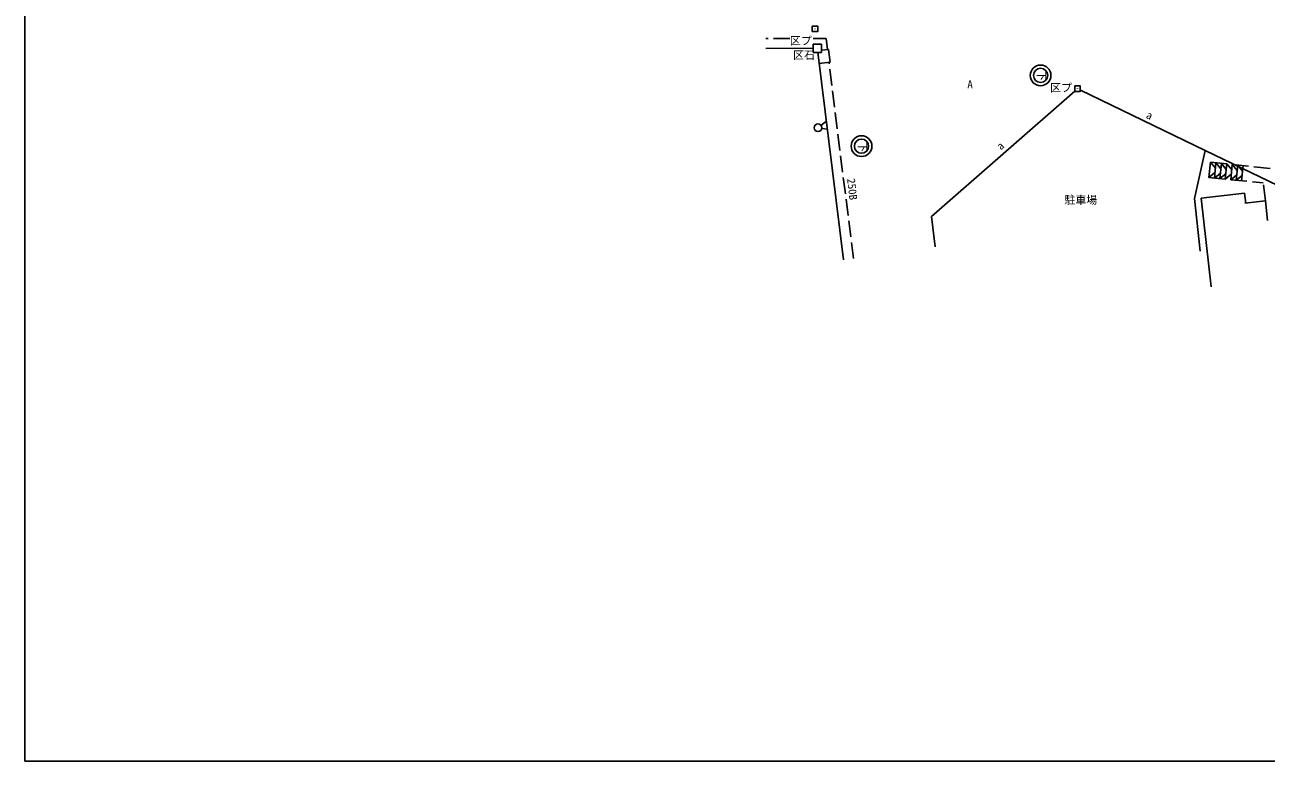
# Model space of a CAD drawing. Units: millimetres, scale not verified. Extents: x -100125 to 103927, y -69250 to 69250.
# Drawn here: x -100125 to -43257, y -69250 to -35496 of the extents above; entities that cross this region are included whole.
import ezdxf
from ezdxf.enums import TextEntityAlignment as Align

# ---------------------------------------------------------------- set-up
doc = ezdxf.new("R2010")
doc.units = ezdxf.units.MM
doc.header["$LTSCALE"] = 250
doc.linetypes.add('DASHED3', pattern=[4, 3, -1])
doc.layers.add('0-0_レイヤ15', color=2, linetype='Continuous')
doc.layers.add('1-0_現況', color=2, linetype='Continuous')
doc.styles.add('ＭＳ ゴシック', font='')
doc.styles.get('ＭＳ ゴシック').set_extended_font_data('MS Gothic')

msp = doc.modelspace()

# ---------------------------------------------------------------- linework, layer by layer
at = {"layer": '0-0_レイヤ15', "color": 6}
msp.add_line((-100125, -69250), (100125, -69250), dxfattribs=at)
msp.add_lwpolyline([(100125, 69250), (-100125, 69250), (-100125, -69250)], dxfattribs=at)
at = {"layer": '1-0_現況'}
for p, q in [((-63925.6, -35678.3), (-63930.6, -35678.3)), ((-63928.1, -35675.8), (-63928.1, -35680.8)), ((-64001.3, -36571.7), (-66176.8, -36575.8)), ((-63813.8, -36571.3), (-63818.8, -36571.3)), ((-63816.3, -36568.8), (-63816.3, -36573.8)), ((-63793.2, -36757.5), (-62613.4, -46269.9)), ((-63627.4, -36659.5), (-63312.7, -36620.5)), ((-63234.6, -37215.4), (-63312.7, -36620.5)), ((-63728.8, -37276.7), (-63224.1, -37214.1)), ((-52019.6, -38531.5), (-58591.4, -44281.2)), ((-51893.3, -38423.2), (-51898.3, -38423.2)), ((-51895.8, -38420.7), (-51895.8, -38425.7)), ((-51767.4, -38485.5), (-46047.5, -41263.3)), ((-63651.5, -40109.7), (-63443.8, -39949.1)), ((-63616.8, -40242.3), (-63357.1, -40280.7)), ((-45805.1, -41796.8), (-45876.1, -42493.2)), ((-45805.1, -41796.8), (-45581.8, -42070.8)), ((-45333, -42096.1), (-45556.4, -41822.1)), ((-45084.3, -42121.5), (-45307.7, -41847.4)), ((-44835.6, -42146.8), (-45059, -41872.7)), ((-44586.9, -42172.1), (-44810.3, -41898.1)), ((-44338.2, -42197.4), (-44561.6, -41923.4)), ((-45876.1, -42493.2), (-45602, -42269.8)), ((-45627.3, -42518.5), (-45353.3, -42295.1)), ((-45378.6, -42543.8), (-45104.6, -42320.4)), ((-45129.9, -42569.1), (-44855.9, -42345.8)), ((-44881.2, -42594.5), (-44607.2, -42371.1)), ((-44632.5, -42619.8), (-44358.4, -42396.4)), ((-46235.8, -43446.4), (-44243.1, -43217.9)), ((-44243.1, -43217.9), (-44190.9, -43673.2)), ((-46235.8, -43446.4), (-45770.8, -47500.9)), ((-43294.5, -43570.4), (-44240.7, -43678.9)), ((-43294.5, -43570.4), (-43191.1, -44472)), ((-58591.4, -44281.2), (-58417.9, -45679.8))]:
    msp.add_line(p, q, dxfattribs=at)
at = {"layer": '1-0_現況', "linetype": 'DASHED3'}
for p, q in [((-65077.8, -36123.7), (-66177.6, -36125.8)), ((-62166.8, -46214.5), (-63282.2, -37221.3)), ((-45805.1, -41796.8), (-42469.4, -42136.5)), ((-45627.3, -42518.5), (-45556.4, -41822.1)), ((-45378.6, -42543.8), (-45307.7, -41847.4)), ((-45129.9, -42569.1), (-45059, -41872.7)), ((-44881.2, -42594.5), (-44810.3, -41898.1)), ((-44632.5, -42619.8), (-44561.6, -41923.4)), ((-44383.8, -42645.1), (-44312.9, -41948.7)), ((-45876.1, -42493.2), (-43396.4, -42745.7)), ((-43294.5, -43570.4), (-43396.4, -42745.7))]:
    msp.add_line(p, q, dxfattribs=at)
at = {"layer": '1-0_現況'}
for points in [[(-64053.1, -35803.3), (-63803.1, -35803.3), (-63803.1, -35553.3), (-64053.1, -35553.3)], [(-64003.8, -36758.8), (-63628.8, -36758.8), (-63628.8, -36383.8), (-64003.8, -36383.8)], [(-52020.8, -38548.2), (-51770.8, -38548.2), (-51770.8, -38298.2), (-52020.8, -38298.2)]]:
    msp.add_lwpolyline(points, close=True, dxfattribs=at)
at = {"layer": '1-0_現況', "linetype": 'DASHED3'}
msp.add_lwpolyline([(-63356.1, -36625.9), (-63418.7, -36120.6), (-64007.4, -36121.7)], dxfattribs=at)
at = {"layer": '1-0_現況'}
for points in [[(-46047.5, -41263.3), (-46543.3, -43458.8), (-46286.4, -45867.2)], [(-46047.5, -41263.3), (-39813, -44273.3), (-39395.6, -44381.9)]]:
    msp.add_lwpolyline(points, dxfattribs=at)
for centre, radius in [((-53589.7, -37814.3), 475), ((-53589.7, -37814.3), 325), ((-63789.9, -40216.7), 175), ((-61794.2, -41057.8), 475), ((-61794.2, -41057.8), 325)]:
    msp.add_circle(centre, radius, dxfattribs=at)

# ---------------------------------------------------------------- texts
at = {"layer": '1-0_現況', "color": 7, "style": 'ＭＳ ゴシック'}
for s, p in [('区プ', (-65076.2, -36523.7)), ('区石', (-64930.9, -37177.1)), ('A', (-56946.3, -38511.1)), ('区プ', (-53154.5, -38677.2)), ('駐車場', (-52498.4, -43816.5))]:
    msp.add_text(s, height=366.6, dxfattribs=at).set_placement(p, align=Align.BOTTOM_LEFT)
for s, rotation, p in [('下', 270, (-53833.7, -37578.5)), ('a', 334.057, (-48839.5, -39852.4)), ('下', 270, (-62038.9, -40848.6)), ('a', 41.728, (-55334.1, -41343.5)), ('250B', 276.441, (-62565.7, -42565.1))]:
    msp.add_text(s, height=366.6, rotation=rotation, dxfattribs=at).set_placement(p, align=Align.BOTTOM_LEFT)

doc.saveas('drawing.dxf')
